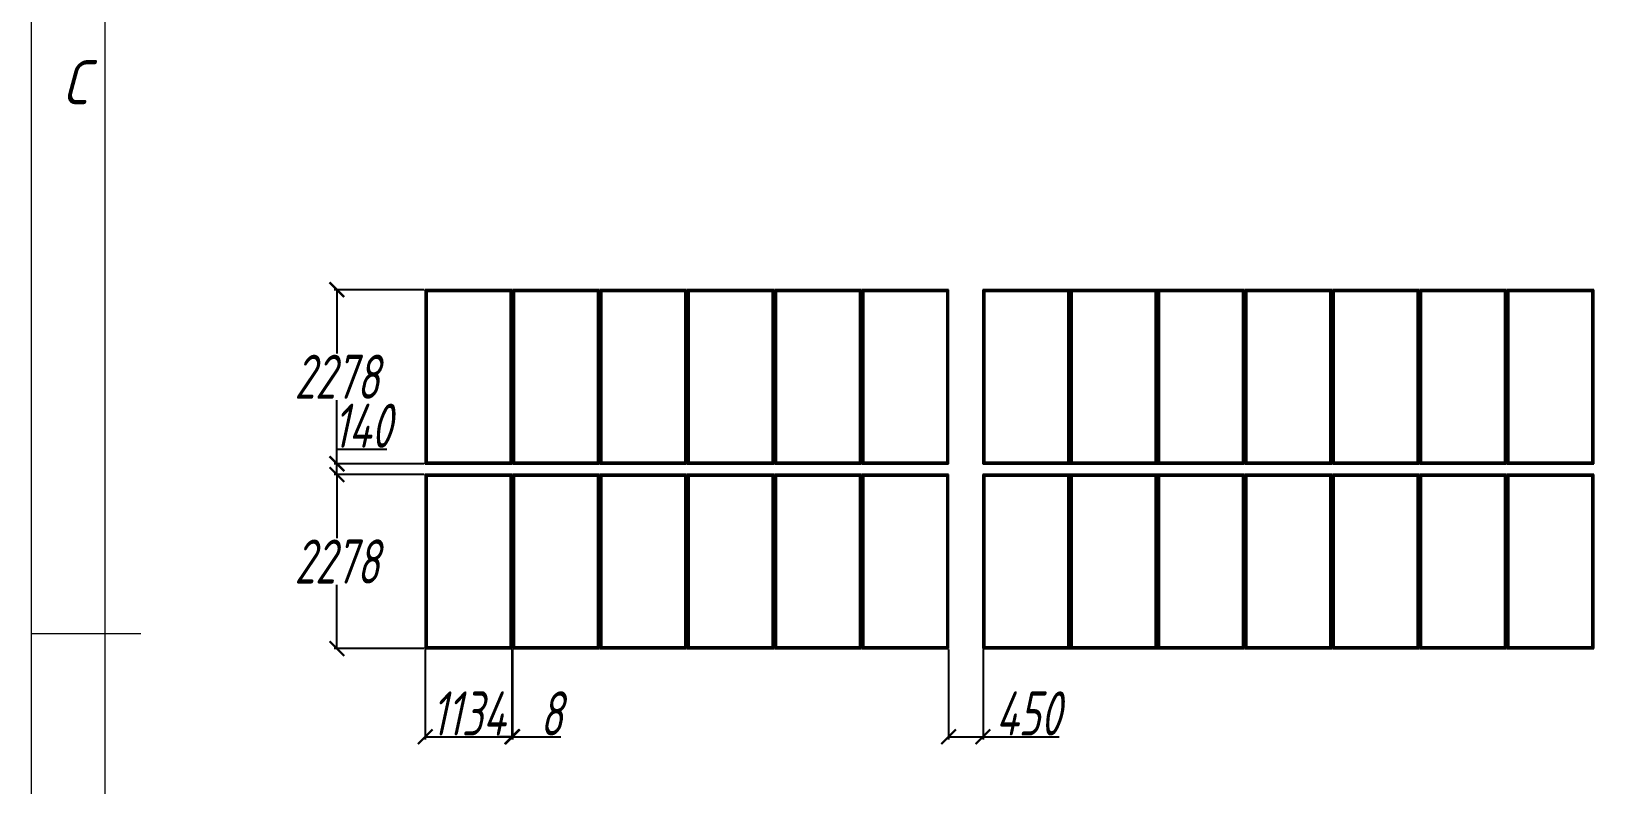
# Model space of a CAD drawing. Header units: millimetres. Extents: x -962 to 79815, y -55582 to 115780.
# Drawn here: x -962 to 19469, y 28123 to 37985 of the extents above; entities that cross this region are included whole.
import ezdxf

# ---------------------------------------------------------------- set-up
doc = ezdxf.new("R2010")
doc.units = ezdxf.units.MM
doc.layers.add('01 Heavy line', color=7, linetype='Continuous', lineweight=18)
doc.layers.add('01-Dimension', color=4, linetype='Continuous')
doc.styles.add('GB', font='gbeitc.shx', dxfattribs={"width": 0.8, "bigfont": 'gbcbig.shx'})
doc.styles.add('GreenexSolar', font='gbeitc.shx', dxfattribs={"width": 0.8, "height": 576.977143})
doc.dimstyles.new('GreenexSolar', dxfattribs={"dimtxt": 3, "dimasz": 1, "dimexe": 0.18, "dimexo": 0.0625, "dimgap": 0.09, "dimtad": 1, "dimtih": 1, "dimtoh": 1, "dimdec": 0, "dimzin": 0, "dimdsep": 46, "dimtxsty": 'GreenexSolar', "dimblk": 'ARCHTICK', "dimcen": 0.09, "dimclrd": 4, "dimclre": 4, "dimclrt": 3, "dimadec": 0, "dimazin": 0, "dimtfac": 1, "dimtdec": 4, "dimtofl": 0, "dimtmove": 0, "dimatfit": 3, "dimfxl": 1, "dimtolj": 1, "dimtzin": 0, "dimarcsym": 0})

# ---------------------------------------------------------------- blocks, each defined once
blk = doc.blocks.new('00-Greenex-京立蔚蓝英文图框')
at = {"layer": '01 Heavy line', "color": 4}
for p, q in [((-5, 8), (-5, -289)), ((2.45, -140.5), (-5, -140.5))]:
    blk.add_line(p, q, dxfattribs=at)
at = {"layer": '01 Heavy line', "color": 7, "lineweight": 18}
blk.add_line((0, 0), (0, -283.78), dxfattribs=at)
at = {"layer": '01 Heavy line', "color": 4, "style": 'GB'}
blk.add_text('C', height=3, dxfattribs=at).set_placement((-2.95, -104.47))
blk = doc.blocks.new('*U115')
at = {"color": 7, "linetype": 'Continuous', "lineweight": 25}
for p, q in [((-567, 2348), (-567, 70)), ((567, 2348), (-567, 2348)), ((-550, 87), (-550, 2331)), ((-550, 2331), (550, 2331)), ((-550, 2331), (-547, 2328)), ((-547, 2328), (-547, 90)), ((547, 2328), (-547, 2328)), ((550, 2331), (547, 2328)), ((547, 90), (547, 2328)), ((550, 2331), (550, 87)), ((567, 70), (567, 2348)), ((-567, 70), (567, 70)), ((-547, 90), (-550, 87)), ((550, 87), (-550, 87)), ((-547, 90), (547, 90)), ((547, 90), (550, 87)), ((-567, -70), (-567, -2348)), ((567, -70), (-567, -70)), ((-550, -2331), (-550, -87)), ((-550, -87), (-547, -90)), ((-550, -87), (550, -87)), ((-547, -90), (-547, -2328)), ((547, -90), (-547, -90)), ((550, -87), (547, -90)), ((547, -2328), (547, -90)), ((550, -87), (550, -2331)), ((567, -2348), (567, -70)), ((-567, -2348), (567, -2348)), ((-547, -2328), (-550, -2331)), ((550, -2331), (-550, -2331)), ((-547, -2328), (547, -2328)), ((547, -2328), (550, -2331))]:
    blk.add_line(p, q, dxfattribs=at)
blk = doc.blocks.new('_ArchTick')
at = {"color": 0, "linetype": 'ByBlock', "const_width": 0.15}
blk.add_lwpolyline([(-0.5, -0.5), (0.5, 0.5)], dxfattribs=at)
blk = doc.blocks.new('*D313')
at = {"layer": '01-Dimension', "color": 4, "lineweight": -2, "transparency": 16777216}
for p, q in [((4189, 29894), (4189, 28717)), ((5323, 29894), (5323, 28717)), ((4189, 28752), (5323, 28752))]:
    blk.add_line(p, q, dxfattribs=at)
at = {"layer": 'Defpoints', "color": 0, "transparency": 16777216}
for p in [(4189, 29906), (5323, 29906), (5323, 28752)]:
    blk.add_point(p, dxfattribs=at)
at = {"layer": '01-Dimension', "color": 4, "lineweight": -2, "transparency": 16777216, "xscale": 192.3257142857143, "yscale": 192.3257142857143, "zscale": 192.3257142857143, "rotation": 180}
blk.add_blockref('_ArchTick', (4189, 28752), dxfattribs=at)
at = {"layer": '01-Dimension', "color": 4, "lineweight": -2, "transparency": 16777216, "xscale": 192.3257142857143, "yscale": 192.3257142857143, "zscale": 192.3257142857143}
blk.add_blockref('_ArchTick', (5323, 28752), dxfattribs=at)
at = {"layer": '01-Dimension', "color": 3, "transparency": 16777216, "insert": (4756, 29057), "char_height": 577, "attachment_point": 5, "style": 'GreenexSolar'}
blk.add_mtext('\\A1;1134', dxfattribs=at)
blk = doc.blocks.new('*D314')
at = {"layer": '01-Dimension', "color": 4, "lineweight": -2, "transparency": 16777216}
for p, q in [((5323, 29894), (5323, 28717)), ((5331, 29894), (5331, 28717)), ((5323, 28752), (5131, 28752)), ((5331, 28752), (5962, 28752))]:
    blk.add_line(p, q, dxfattribs=at)
at = {"layer": 'Defpoints', "color": 0, "transparency": 16777216}
for p in [(5323, 29906), (5331, 29906), (5331, 28752)]:
    blk.add_point(p, dxfattribs=at)
at = {"layer": '01-Dimension', "color": 4, "lineweight": -2, "transparency": 16777216, "xscale": 192.3257142857143, "yscale": 192.3257142857143, "zscale": 192.3257142857143}
blk.add_blockref('_ArchTick', (5323, 28752), dxfattribs=at)
at = {"layer": '01-Dimension', "color": 4, "lineweight": -2, "transparency": 16777216, "xscale": 192.3257142857143, "yscale": 192.3257142857143, "zscale": 192.3257142857143, "rotation": 180}
blk.add_blockref('_ArchTick', (5331, 28752), dxfattribs=at)
at = {"layer": '01-Dimension', "color": 3, "transparency": 16777216, "insert": (5839, 29057), "char_height": 577, "attachment_point": 5, "style": 'GreenexSolar'}
blk.add_mtext('\\A1;8', dxfattribs=at)
blk = doc.blocks.new('*D315')
at = {"layer": '01-Dimension', "color": 4, "lineweight": -2, "transparency": 16777216}
for p, q in [((11033, 29894), (11033, 28717)), ((11483, 29894), (11483, 28717)), ((11033, 28752), (11483, 28752)), ((11483, 28752), (12479, 28752))]:
    blk.add_line(p, q, dxfattribs=at)
at = {"layer": 'Defpoints', "color": 0, "transparency": 16777216}
for p in [(11033, 29906), (11483, 29906), (11483, 28752)]:
    blk.add_point(p, dxfattribs=at)
at = {"layer": '01-Dimension', "color": 4, "lineweight": -2, "transparency": 16777216, "xscale": 192.3257142857143, "yscale": 192.3257142857143, "zscale": 192.3257142857143, "rotation": 180}
blk.add_blockref('_ArchTick', (11033, 28752), dxfattribs=at)
at = {"layer": '01-Dimension', "color": 4, "lineweight": -2, "transparency": 16777216, "xscale": 192.3257142857143, "yscale": 192.3257142857143, "zscale": 192.3257142857143}
blk.add_blockref('_ArchTick', (11483, 28752), dxfattribs=at)
at = {"layer": '01-Dimension', "color": 3, "transparency": 16777216, "insert": (12077, 29057), "char_height": 577, "attachment_point": 5, "style": 'GreenexSolar'}
blk.add_mtext('\\A1;450', dxfattribs=at)
blk = doc.blocks.new('*D319')
at = {"layer": '01-Dimension', "color": 4, "lineweight": -2, "transparency": 16777216}
for p, q in [((4177, 32184), (3000, 32184)), ((3035, 32184), (3035, 31350)), ((3035, 29906), (3035, 30739)), ((4177, 29906), (3000, 29906))]:
    blk.add_line(p, q, dxfattribs=at)
at = {"layer": 'Defpoints', "color": 0, "transparency": 16777216}
for p in [(3035, 32184), (4189, 32184), (4189, 29906)]:
    blk.add_point(p, dxfattribs=at)
at = {"layer": '01-Dimension', "color": 4, "lineweight": -2, "transparency": 16777216, "xscale": 192.3257142857143, "yscale": 192.3257142857143, "zscale": 192.3257142857143}
for p, rotation in [((3035, 32184), 90), ((3035, 29906), 270)]:
    blk.add_blockref('_ArchTick', p, dxfattribs=dict(at, rotation=rotation))
at = {"layer": '01-Dimension', "color": 3, "transparency": 16777216, "insert": (3035, 31045), "char_height": 577, "attachment_point": 5, "style": 'GreenexSolar'}
blk.add_mtext('\\A1;2278', dxfattribs=at)
blk = doc.blocks.new('*D320')
at = {"layer": '01-Dimension', "color": 4, "lineweight": -2, "transparency": 16777216}
for p, q in [((4177, 34602), (3000, 34602)), ((3035, 34602), (3035, 33768)), ((3035, 32324), (3035, 33157)), ((4177, 32324), (3000, 32324))]:
    blk.add_line(p, q, dxfattribs=at)
at = {"layer": 'Defpoints', "color": 0, "transparency": 16777216}
for p in [(3035, 34602), (4189, 34602), (4189, 32324)]:
    blk.add_point(p, dxfattribs=at)
at = {"layer": '01-Dimension', "color": 4, "lineweight": -2, "transparency": 16777216, "xscale": 192.3257142857143, "yscale": 192.3257142857143, "zscale": 192.3257142857143}
for p, rotation in [((3035, 34602), 90), ((3035, 32324), 270)]:
    blk.add_blockref('_ArchTick', p, dxfattribs=dict(at, rotation=rotation))
at = {"layer": '01-Dimension', "color": 3, "transparency": 16777216, "insert": (3035, 33463), "char_height": 577, "attachment_point": 5, "style": 'GreenexSolar'}
blk.add_mtext('\\A1;2278', dxfattribs=at)
blk = doc.blocks.new('*D321')
at = {"layer": '01-Dimension', "color": 4, "lineweight": -2, "transparency": 16777216}
for p, q in [((3035, 32324), (3035, 32516)), ((3035, 32516), (3687, 32516)), ((4177, 32324), (3000, 32324)), ((3035, 32184), (3035, 32324)), ((4177, 32184), (3000, 32184))]:
    blk.add_line(p, q, dxfattribs=at)
at = {"layer": 'Defpoints', "color": 0, "transparency": 16777216}
for p in [(3035, 32324), (4189, 32324), (4189, 32184)]:
    blk.add_point(p, dxfattribs=at)
at = {"layer": '01-Dimension', "color": 4, "lineweight": -2, "transparency": 16777216, "xscale": 192.3257142857143, "yscale": 192.3257142857143, "zscale": 192.3257142857143}
for p, rotation in [((3035, 32324), 90), ((3035, 32184), 270)]:
    blk.add_blockref('_ArchTick', p, dxfattribs=dict(at, rotation=rotation))
at = {"layer": '01-Dimension', "color": 3, "transparency": 16777216, "insert": (3370, 32822), "char_height": 577, "attachment_point": 5, "style": 'GreenexSolar'}
blk.add_mtext('\\A1;140', dxfattribs=at)

msp = doc.modelspace()

# ---------------------------------------------------------------- block references
at = {"xscale": 192.3257142857143, "yscale": 192.3257142857143, "zscale": 192.3257142857143}
msp.add_blockref('00-Greenex-京立蔚蓝英文图框', (0, 57120.7), dxfattribs=at)
for p in [(4755.8, 32253.6), (5897.8, 32253.6), (7039.8, 32253.6), (8181.8, 32253.6), (9323.8, 32253.6), (10465.8, 32253.6), (12049.8, 32253.6), (13191.8, 32253.6), (14333.8, 32253.6), (15475.8, 32253.6), (16617.8, 32253.6), (17759.8, 32253.6), (18901.8, 32253.6)]:
    msp.add_blockref('*U115', p)

# ---------------------------------------------------------------- dimensions: what is measured, and where the dimension line sits
at = {"layer": '01-Dimension'}
for p1, p2, picture, middle in [((4188.8, 32323.6), (4188.8, 34601.6), '*D320', (3034.9, 33462.6)), ((4188.8, 32183.6), (4188.8, 32323.6), '*D321', (3369.5, 32821.7)), ((4188.8, 29905.6), (4188.8, 32183.6), '*D319', (3034.9, 31044.6))]:
    dim = msp.add_aligned_dim(p1=p1, p2=p2, distance=1154, dimstyle='GreenexSolar', override={"dimscale": 192.325714}, dxfattribs=at)
    dim.commit()
    dim.dimension.update_dxf_attribs({"geometry": picture, "text_midpoint": middle})
for base, p1, p2, picture, middle in [((5322.8, 28751.6), (4188.8, 29905.6), (5322.8, 29905.6), '*D313', (4755.8, 29057.4)), ((5330.8, 28751.6), (5322.8, 29905.6), (5330.8, 29905.6), '*D314', (5838.6, 29057.4)), ((11482.8, 28751.6), (11032.8, 29905.6), (11482.8, 29905.6), '*D315', (12077.1, 29057.4))]:
    dim = msp.add_linear_dim(base=base, p1=p1, p2=p2, dimstyle='GreenexSolar', override={"dimscale": 192.325714}, dxfattribs=at)
    dim.commit()
    dim.dimension.update_dxf_attribs({"geometry": picture, "text_midpoint": middle})

doc.saveas('drawing.dxf')
